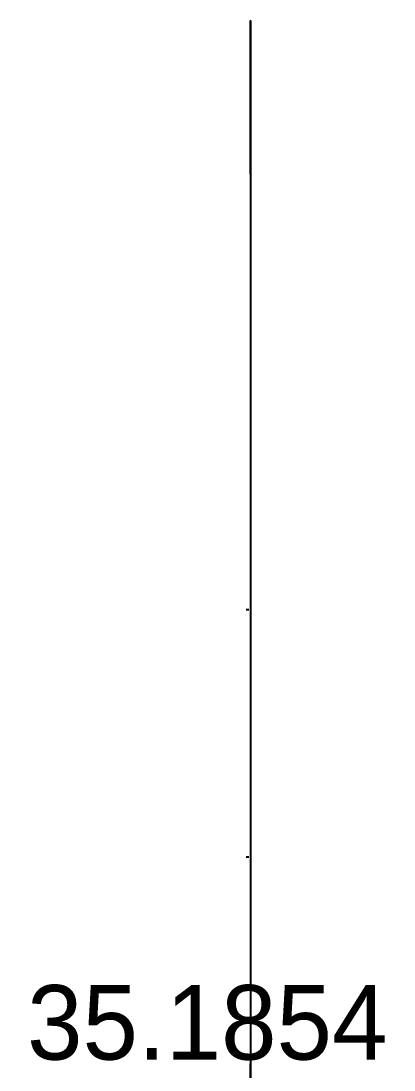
# Model space of a CAD drawing. Extents: x -21 to 172, y 0 to 218.
# Drawn here: x -9.77 to 6.12, y 83.08 to 127.77 of the extents above; entities that cross this region are included whole.
import ezdxf

# ---------------------------------------------------------------- set-up
doc = ezdxf.new("R2010")
doc.units = 0
doc.header["$LTSCALE"] = 25.4
doc.linetypes.add('KÖRPER', pattern=[0])
doc.layers.get('DEFPOINTS').update_dxf_attribs({"linetype": 'CONTINUOUS'})
doc.layers.add('2D_ANSICHT_2_DIMENSIONS_2', color=7, linetype='KÖRPER')
doc.layers.add('2D_ANSICHT_2_DRAWING_2', color=7, linetype='KÖRPER')
doc.dimstyles.get("Standard").update_dxf_attribs({"dimtxt": 0.18, "dimasz": 0.18, "dimexe": 0.18, "dimexo": 0.0625, "dimgap": 0.09, "dimtad": 0, "dimtih": 1, "dimtoh": 1, "dimzin": 0, "dimcen": 0.09, "dimazin": 3, "dimtfac": 1, "dimtofl": 0, "dimtmove": 0, "dimatfit": 3})

# ---------------------------------------------------------------- blocks, each defined once
blk = doc.blocks.new('*D15')
at = {"layer": '2D_ANSICHT_2_DIMENSIONS_2', "color": 0, "linetype": 'KÖRPER'}
for p, q in [((-0.062, 92.145), (-0.18, 92.145)), ((0, 91.965), (0, 73.568)), ((0, 51.68), (0, 70.077)), ((-0.062, 51.5), (-0.18, 51.5))]:
    blk.add_line(p, q, dxfattribs=at)
at = {"layer": '2D_ANSICHT_2_DIMENSIONS_2', "color": 0}
for points in [[(0.03, 91.965), (-0.03, 91.965), (0, 92.145)], [(-0.03, 51.68), (0.03, 51.68), (0, 51.5)]]:
    blk.add_solid(points, dxfattribs=at)
at = {"layer": 'DEFPOINTS', "color": 0}
for p in [(0, 92.145), (0, 92.145), (0, 51.5)]:
    blk.add_point(p, dxfattribs=at)
at = {"layer": '2D_ANSICHT_2_DIMENSIONS_2', "color": 0}
blk.add_text('40.6445', height=3.175, dxfattribs=at).set_placement((-9.771, 70.251))
blk = doc.blocks.new('*D16')
at = {"layer": '2D_ANSICHT_2_DIMENSIONS_2', "color": 0, "linetype": 'KÖRPER'}
for p, q in [((-0.062, 102.685), (-0.18, 102.685)), ((0, 102.505), (0, 86.838)), ((0, 67.68), (0, 83.347)), ((-0.062, 67.5), (-0.18, 67.5))]:
    blk.add_line(p, q, dxfattribs=at)
at = {"layer": '2D_ANSICHT_2_DIMENSIONS_2', "color": 0}
for points in [[(0.03, 102.505), (-0.03, 102.505), (0, 102.685)], [(-0.03, 67.68), (0.03, 67.68), (0, 67.5)]]:
    blk.add_solid(points, dxfattribs=at)
at = {"layer": 'DEFPOINTS', "color": 0}
for p in [(0, 102.685), (0, 102.685), (0, 67.5)]:
    blk.add_point(p, dxfattribs=at)
at = {"layer": '2D_ANSICHT_2_DIMENSIONS_2', "color": 0}
blk.add_text('35.1854', height=3.175, dxfattribs=at).set_placement((-9.512, 83.521))

msp = doc.modelspace()

# ---------------------------------------------------------------- linework, layer by layer
at = {"layer": '2D_ANSICHT_2_DRAWING_2', "color": 5, "linetype": 'KÖRPER'}
for p, q in [((0, 127.772, 130.896), (0, 126.499, 131.36)), ((0, 126.499, 1.19), (0, 127.772, 1.654)), ((0, 127.772, 125.866), (0, 127.772, 127.854)), ((0, 127.43, 129.956), (0, 127.772, 130.896)), ((0, 127.43, 2.594), (0, 127.772, 1.654)), ((0, 127.772, 4.696), (0, 127.772, 6.684)), ((0, 127.43, 129.956), (0, 126.157, 130.42)), ((0, 126.157, 2.13), (0, 127.43, 2.594)), ((0, 126.535, 8.563), (0, 126.499, 8.577)), ((0, 126.499, 123.973), (0, 126.535, 123.987)), ((0, 125.986, 131.45), (0, 125.63, 131.45)), ((0, 125.63, 2.1), (0, 125.986, 2.1)), ((0, 125.63, 1.1), (0, 125.986, 1.1)), ((0, 122.29, 122.522), (0, 125.986, 123.867)), ((0, 125.986, 130.45), (0, 125.63, 130.45)), ((0, 125.986, 8.683), (0, 122.29, 10.028)), ((0, 125.98, 36.366), (0, 125.98, 51.734)), ((0, 125.98, 80.416), (0, 125.98, 96.584)), ((0, 125.63, 129.854), (0, 122.29, 129.854)), ((0, 122.29, 131.45), (0, 125.63, 131.45)), ((0, 125.63, 1.1), (0, 122.29, 1.1)), ((0, 125.63, 2.1), (0, 122.29, 2.1)), ((0, 122.29, 2.696), (0, 125.63, 2.696)), ((0, 122.29, 130.45), (0, 125.63, 130.45)), ((0, 122.29, 77.672), (0, 124.664, 78.536)), ((0, 124.664, 53.614), (0, 122.29, 54.478)), ((0, 124.664, 98.464), (0, 122.29, 99.328)), ((0, 122.29, 33.622), (0, 124.664, 34.486)), ((0, 122.29, 129.854), (0, 122.27, 129.854)), ((0, 122.27, 2.696), (0, 122.29, 2.696)), ((0, 122.27, 129.854), (0, 121.25, 129.854)), ((0, 121.25, 2.696), (0, 122.27, 2.696)), ((0, 122.27, 33.4), (0, 122.27, 54.7)), ((0, 122.27, 131.53), (0, 122.27, 131.47)), ((0, 122.27, 122.3), (0, 122.27, 129.854)), ((0, 122.27, 1.08), (0, 122.27, 1.02)), ((0, 122.27, 2.696), (0, 122.27, 10.25)), ((0, 122.27, 77.45), (0, 122.27, 99.55)), ((0, 121.27, 1.08), (0, 121.27, 1.02)), ((0, 121.27, 131.53), (0, 121.27, 131.47)), ((0, 121.25, 131.05), (0, 121.25, 132.55)), ((0, 121.25, 10.45), (0, 121.25, 33.2)), ((0, 121.25, 77.25), (0, 121.25, 54.9)), ((0, 121.25, 132.55), (0, 1.071, 132.55)), ((0, 121.25, 131.05), (0, 121.25, 129.854)), ((0, 121.25), (0, 121.25, 1.5)), ((0, 121.25, 122.1), (0, 121.25, 99.75)), ((0, 121.25, 1.5), (0, 121.25, 2.696)), ((0, 121.25), (0, 1.071))]:
    msp.add_line(p, q, dxfattribs=at)
at = {"layer": '2D_ANSICHT_2_DRAWING_2', "color": 5, "linetype": 'KÖRPER', "extrusion": (-1, 0, 0)}
for points in [[(-126.499, 129.747), (-126.522, 129.738), (-126.546, 129.729), (-126.569, 129.72), (-126.593, 129.71), (-126.616, 129.7), (-126.639, 129.689), (-126.662, 129.679), (-126.685, 129.667), (-126.707, 129.656), (-126.73, 129.644), (-126.752, 129.632), (-126.774, 129.62), (-126.796, 129.608), (-126.818, 129.595), (-126.839, 129.581), (-126.861, 129.568), (-126.882, 129.554), (-126.903, 129.54), (-126.924, 129.526), (-126.945, 129.511), (-126.965, 129.496), (-126.985, 129.481), (-127.005, 129.466), (-127.025, 129.45), (-127.045, 129.434), (-127.064, 129.418), (-127.083, 129.401), (-127.102, 129.384), (-127.121, 129.367), (-127.14, 129.35), (-127.158, 129.333), (-127.176, 129.315), (-127.194, 129.297), (-127.211, 129.279), (-127.229, 129.26), (-127.246, 129.242), (-127.263, 129.223), (-127.279, 129.204), (-127.296, 129.184), (-127.312, 129.165), (-127.328, 129.145), (-127.343, 129.125), (-127.359, 129.105), (-127.374, 129.085), (-127.389, 129.064), (-127.403, 129.044), (-127.417, 129.023), (-127.432, 129.002), (-127.445, 128.981), (-127.459, 128.959), (-127.472, 128.938), (-127.485, 128.916), (-127.498, 128.894), (-127.51, 128.872), (-127.522, 128.85), (-127.534, 128.827), (-127.546, 128.805), (-127.557, 128.782), (-127.568, 128.76), (-127.579, 128.737), (-127.589, 128.714), (-127.6, 128.691), (-127.61, 128.667), (-127.619, 128.644), (-127.628, 128.62), (-127.638, 128.597), (-127.646, 128.573), (-127.655, 128.549), (-127.663, 128.525), (-127.671, 128.501), (-127.678, 128.477), (-127.686, 128.453), (-127.693, 128.428), (-127.699, 128.404), (-127.706, 128.38), (-127.712, 128.355), (-127.718, 128.33), (-127.723, 128.306), (-127.729, 128.281), (-127.734, 128.256), (-127.738, 128.231), (-127.743, 128.206), (-127.747, 128.181), (-127.75, 128.156), (-127.754, 128.131), (-127.757, 128.106), (-127.76, 128.081), (-127.762, 128.056), (-127.765, 128.031), (-127.767, 128.005), (-127.768, 127.98), (-127.77, 127.955), (-127.771, 127.93), (-127.771, 127.904), (-127.772, 127.879), (-127.772, 127.854)], [(-127.772, 125.866), (-127.772, 125.841), (-127.771, 125.816), (-127.771, 125.792), (-127.77, 125.767), (-127.768, 125.742), (-127.767, 125.717), (-127.765, 125.692), (-127.763, 125.667), (-127.76, 125.643), (-127.757, 125.618), (-127.754, 125.593), (-127.751, 125.568), (-127.747, 125.544), (-127.744, 125.519), (-127.739, 125.495), (-127.735, 125.47), (-127.73, 125.446), (-127.725, 125.421), (-127.72, 125.397), (-127.714, 125.373), (-127.708, 125.349), (-127.702, 125.325), (-127.695, 125.301), (-127.689, 125.277), (-127.681, 125.253), (-127.674, 125.229), (-127.666, 125.205), (-127.659, 125.182), (-127.65, 125.158), (-127.642, 125.135), (-127.633, 125.112), (-127.624, 125.088), (-127.615, 125.065), (-127.605, 125.042), (-127.595, 125.019), (-127.585, 124.997), (-127.575, 124.974), (-127.564, 124.952), (-127.553, 124.929), (-127.542, 124.907), (-127.53, 124.885), (-127.518, 124.863), (-127.506, 124.841), (-127.494, 124.82), (-127.482, 124.798), (-127.469, 124.777), (-127.456, 124.756), (-127.442, 124.735), (-127.429, 124.714), (-127.415, 124.693), (-127.401, 124.673), (-127.386, 124.652), (-127.372, 124.632), (-127.357, 124.612), (-127.342, 124.592), (-127.326, 124.573), (-127.311, 124.554), (-127.295, 124.534), (-127.279, 124.515), (-127.262, 124.497), (-127.246, 124.478), (-127.229, 124.46), (-127.212, 124.442), (-127.194, 124.424), (-127.177, 124.406), (-127.159, 124.389), (-127.141, 124.371), (-127.123, 124.354), (-127.105, 124.338), (-127.086, 124.321), (-127.067, 124.305), (-127.048, 124.289), (-127.029, 124.273), (-127.009, 124.258), (-126.99, 124.242), (-126.97, 124.227), (-126.95, 124.213), (-126.929, 124.198), (-126.909, 124.184), (-126.888, 124.17), (-126.867, 124.156), (-126.846, 124.143), (-126.825, 124.13), (-126.804, 124.117), (-126.782, 124.105), (-126.761, 124.092), (-126.739, 124.08), (-126.717, 124.069), (-126.695, 124.057), (-126.672, 124.046), (-126.65, 124.036), (-126.627, 124.025), (-126.604, 124.015), (-126.582, 124.005), (-126.559, 123.996), (-126.535, 123.987)], [(-127.772, 4.696), (-127.772, 4.671), (-127.771, 4.646), (-127.771, 4.62), (-127.77, 4.595), (-127.768, 4.57), (-127.767, 4.545), (-127.765, 4.519), (-127.762, 4.494), (-127.76, 4.469), (-127.757, 4.444), (-127.754, 4.419), (-127.75, 4.394), (-127.747, 4.369), (-127.743, 4.344), (-127.738, 4.319), (-127.734, 4.294), (-127.729, 4.269), (-127.723, 4.244), (-127.718, 4.22), (-127.712, 4.195), (-127.706, 4.17), (-127.699, 4.146), (-127.693, 4.122), (-127.686, 4.097), (-127.678, 4.073), (-127.671, 4.049), (-127.663, 4.025), (-127.655, 4.001), (-127.646, 3.977), (-127.638, 3.953), (-127.628, 3.93), (-127.619, 3.906), (-127.61, 3.883), (-127.6, 3.859), (-127.589, 3.836), (-127.579, 3.813), (-127.568, 3.79), (-127.557, 3.768), (-127.546, 3.745), (-127.534, 3.723), (-127.522, 3.7), (-127.51, 3.678), (-127.498, 3.656), (-127.485, 3.634), (-127.472, 3.612), (-127.459, 3.591), (-127.445, 3.569), (-127.432, 3.548), (-127.417, 3.527), (-127.403, 3.506), (-127.389, 3.486), (-127.374, 3.465), (-127.359, 3.445), (-127.343, 3.425), (-127.328, 3.405), (-127.312, 3.385), (-127.296, 3.366), (-127.279, 3.346), (-127.263, 3.327), (-127.246, 3.308), (-127.229, 3.29), (-127.211, 3.271), (-127.194, 3.253), (-127.176, 3.235), (-127.158, 3.217), (-127.14, 3.2), (-127.121, 3.183), (-127.102, 3.166), (-127.083, 3.149), (-127.064, 3.132), (-127.045, 3.116), (-127.025, 3.1), (-127.005, 3.084), (-126.985, 3.069), (-126.965, 3.054), (-126.945, 3.039), (-126.924, 3.024), (-126.903, 3.01), (-126.882, 2.996), (-126.861, 2.982), (-126.839, 2.969), (-126.818, 2.955), (-126.796, 2.942), (-126.774, 2.93), (-126.752, 2.918), (-126.73, 2.906), (-126.707, 2.894), (-126.685, 2.883), (-126.662, 2.871), (-126.639, 2.861), (-126.616, 2.85), (-126.593, 2.84), (-126.569, 2.83), (-126.546, 2.821), (-126.522, 2.812), (-126.499, 2.803)], [(-126.535, 8.563), (-126.559, 8.554), (-126.582, 8.545), (-126.604, 8.535), (-126.627, 8.525), (-126.65, 8.514), (-126.672, 8.504), (-126.695, 8.493), (-126.717, 8.481), (-126.739, 8.47), (-126.761, 8.458), (-126.782, 8.445), (-126.804, 8.433), (-126.825, 8.42), (-126.846, 8.407), (-126.867, 8.394), (-126.888, 8.38), (-126.909, 8.366), (-126.929, 8.352), (-126.95, 8.337), (-126.97, 8.323), (-126.99, 8.308), (-127.009, 8.292), (-127.029, 8.277), (-127.048, 8.261), (-127.067, 8.245), (-127.086, 8.229), (-127.105, 8.212), (-127.123, 8.196), (-127.141, 8.179), (-127.159, 8.161), (-127.177, 8.144), (-127.194, 8.126), (-127.212, 8.108), (-127.229, 8.09), (-127.246, 8.072), (-127.262, 8.053), (-127.279, 8.035), (-127.295, 8.016), (-127.311, 7.996), (-127.326, 7.977), (-127.342, 7.958), (-127.357, 7.938), (-127.372, 7.918), (-127.386, 7.898), (-127.401, 7.877), (-127.415, 7.857), (-127.429, 7.836), (-127.442, 7.815), (-127.456, 7.794), (-127.469, 7.773), (-127.482, 7.752), (-127.494, 7.73), (-127.506, 7.709), (-127.518, 7.687), (-127.53, 7.665), (-127.542, 7.643), (-127.553, 7.621), (-127.564, 7.598), (-127.575, 7.576), (-127.585, 7.553), (-127.595, 7.531), (-127.605, 7.508), (-127.615, 7.485), (-127.624, 7.462), (-127.633, 7.438), (-127.642, 7.415), (-127.65, 7.392), (-127.659, 7.368), (-127.666, 7.345), (-127.674, 7.321), (-127.681, 7.297), (-127.689, 7.273), (-127.695, 7.249), (-127.702, 7.225), (-127.708, 7.201), (-127.714, 7.177), (-127.72, 7.153), (-127.725, 7.129), (-127.73, 7.104), (-127.735, 7.08), (-127.739, 7.055), (-127.744, 7.031), (-127.747, 7.006), (-127.751, 6.982), (-127.754, 6.957), (-127.757, 6.932), (-127.76, 6.907), (-127.763, 6.883), (-127.765, 6.858), (-127.767, 6.833), (-127.768, 6.808), (-127.77, 6.783), (-127.771, 6.758), (-127.771, 6.734), (-127.772, 6.709), (-127.772, 6.684)], [(-126.499, 123.973), (-126.493, 123.971), (-126.488, 123.97), (-126.483, 123.969), (-126.477, 123.968), (-126.472, 123.967), (-126.467, 123.966), (-126.461, 123.965), (-126.456, 123.963), (-126.451, 123.962), (-126.445, 123.961), (-126.44, 123.96), (-126.435, 123.959), (-126.429, 123.958), (-126.424, 123.957), (-126.419, 123.956), (-126.413, 123.954), (-126.408, 123.953), (-126.403, 123.952), (-126.397, 123.951), (-126.392, 123.95), (-126.387, 123.949), (-126.381, 123.948), (-126.376, 123.947), (-126.37, 123.946), (-126.365, 123.944), (-126.36, 123.943), (-126.354, 123.942), (-126.349, 123.941), (-126.344, 123.94), (-126.338, 123.939), (-126.333, 123.938), (-126.328, 123.937), (-126.322, 123.936), (-126.317, 123.934), (-126.312, 123.933), (-126.306, 123.932), (-126.301, 123.931), (-126.296, 123.93), (-126.29, 123.929), (-126.285, 123.928), (-126.28, 123.927), (-126.274, 123.926), (-126.269, 123.925), (-126.264, 123.923), (-126.258, 123.922), (-126.253, 123.921), (-126.248, 123.92), (-126.242, 123.919), (-126.237, 123.918), (-126.232, 123.917), (-126.226, 123.916), (-126.221, 123.915), (-126.216, 123.914), (-126.21, 123.913), (-126.205, 123.911), (-126.199, 123.91), (-126.194, 123.909), (-126.189, 123.908), (-126.183, 123.907), (-126.178, 123.906), (-126.173, 123.905), (-126.167, 123.904), (-126.162, 123.903), (-126.157, 123.902), (-126.151, 123.901), (-126.146, 123.9), (-126.141, 123.898), (-126.135, 123.897), (-126.13, 123.896), (-126.125, 123.895), (-126.119, 123.894), (-126.114, 123.893), (-126.109, 123.892), (-126.103, 123.891), (-126.098, 123.89), (-126.093, 123.889), (-126.087, 123.888), (-126.082, 123.887), (-126.077, 123.885), (-126.071, 123.884), (-126.066, 123.883), (-126.06, 123.882), (-126.055, 123.881), (-126.05, 123.88), (-126.044, 123.879), (-126.039, 123.878), (-126.034, 123.877), (-126.028, 123.876), (-126.023, 123.875), (-126.018, 123.874), (-126.012, 123.873), (-126.007, 123.871), (-126.002, 123.87), (-125.996, 123.869), (-125.991, 123.868), (-125.986, 123.867)], [(-126.499, 2.803), (-126.493, 2.802), (-126.488, 2.801), (-126.483, 2.801), (-126.477, 2.8), (-126.472, 2.799), (-126.467, 2.798), (-126.461, 2.797), (-126.456, 2.797), (-126.451, 2.796), (-126.445, 2.795), (-126.44, 2.794), (-126.435, 2.793), (-126.429, 2.793), (-126.424, 2.792), (-126.419, 2.791), (-126.413, 2.79), (-126.408, 2.789), (-126.402, 2.789), (-126.397, 2.788), (-126.392, 2.787), (-126.386, 2.786), (-126.381, 2.785), (-126.376, 2.785), (-126.37, 2.784), (-126.365, 2.783), (-126.36, 2.782), (-126.354, 2.781), (-126.349, 2.781), (-126.344, 2.78), (-126.338, 2.779), (-126.333, 2.778), (-126.328, 2.777), (-126.322, 2.777), (-126.317, 2.776), (-126.312, 2.775), (-126.306, 2.774), (-126.301, 2.774), (-126.296, 2.773), (-126.29, 2.772), (-126.285, 2.771), (-126.28, 2.77), (-126.274, 2.77), (-126.269, 2.769), (-126.264, 2.768), (-126.258, 2.767), (-126.253, 2.767), (-126.248, 2.766), (-126.242, 2.765), (-126.237, 2.764), (-126.231, 2.763), (-126.226, 2.763), (-126.221, 2.762), (-126.215, 2.761), (-126.21, 2.76), (-126.205, 2.76), (-126.199, 2.759), (-126.194, 2.758), (-126.189, 2.757), (-126.183, 2.756), (-126.178, 2.756), (-126.173, 2.755), (-126.167, 2.754), (-126.162, 2.753), (-126.157, 2.753), (-126.151, 2.752), (-126.146, 2.751), (-126.141, 2.75), (-126.135, 2.75), (-126.13, 2.749), (-126.125, 2.748), (-126.119, 2.747), (-126.114, 2.746), (-126.109, 2.746), (-126.103, 2.745), (-126.098, 2.744), (-126.093, 2.743), (-126.087, 2.743), (-126.082, 2.742), (-126.076, 2.741), (-126.071, 2.74), (-126.066, 2.74), (-126.06, 2.739), (-126.055, 2.738), (-126.05, 2.737), (-126.044, 2.736), (-126.039, 2.736), (-126.034, 2.735), (-126.028, 2.734), (-126.023, 2.733), (-126.018, 2.733), (-126.012, 2.732), (-126.007, 2.731), (-126.002, 2.73), (-125.996, 2.73), (-125.991, 2.729), (-125.986, 2.728)], [(-125.986, 1.1), (-125.991, 1.1), (-125.996, 1.1), (-126.002, 1.1), (-126.007, 1.1), (-126.013, 1.1), (-126.018, 1.1), (-126.024, 1.1), (-126.029, 1.101), (-126.035, 1.101), (-126.04, 1.101), (-126.046, 1.101), (-126.051, 1.101), (-126.056, 1.102), (-126.062, 1.102), (-126.067, 1.102), (-126.073, 1.103), (-126.078, 1.103), (-126.084, 1.103), (-126.089, 1.104), (-126.095, 1.104), (-126.1, 1.104), (-126.105, 1.105), (-126.111, 1.105), (-126.116, 1.106), (-126.122, 1.106), (-126.127, 1.107), (-126.133, 1.107), (-126.138, 1.108), (-126.143, 1.108), (-126.149, 1.109), (-126.154, 1.11), (-126.16, 1.11), (-126.165, 1.111), (-126.171, 1.111), (-126.176, 1.112), (-126.181, 1.113), (-126.187, 1.114), (-126.192, 1.114), (-126.198, 1.115), (-126.203, 1.116), (-126.208, 1.117), (-126.214, 1.118), (-126.219, 1.118), (-126.225, 1.119), (-126.23, 1.12), (-126.235, 1.121), (-126.241, 1.122), (-126.246, 1.123), (-126.251, 1.124), (-126.257, 1.125), (-126.262, 1.126), (-126.267, 1.127), (-126.273, 1.128), (-126.278, 1.129), (-126.284, 1.13), (-126.289, 1.131), (-126.294, 1.132), (-126.3, 1.133), (-126.305, 1.134), (-126.31, 1.136), (-126.316, 1.137), (-126.321, 1.138), (-126.326, 1.139), (-126.331, 1.14), (-126.337, 1.142), (-126.342, 1.143), (-126.347, 1.144), (-126.353, 1.146), (-126.358, 1.147), (-126.363, 1.148), (-126.369, 1.15), (-126.374, 1.151), (-126.379, 1.153), (-126.384, 1.154), (-126.39, 1.155), (-126.395, 1.157), (-126.4, 1.158), (-126.405, 1.16), (-126.411, 1.161), (-126.416, 1.163), (-126.421, 1.165), (-126.426, 1.166), (-126.431, 1.168), (-126.437, 1.169), (-126.442, 1.171), (-126.447, 1.173), (-126.452, 1.174), (-126.457, 1.176), (-126.463, 1.178), (-126.468, 1.18), (-126.473, 1.181), (-126.478, 1.183), (-126.483, 1.185), (-126.488, 1.187), (-126.493, 1.189), (-126.499, 1.19)], [(-122.27, 122.3), (-122.267, 122.29), (-122.259, 122.281), (-122.25, 122.274), (-122.24, 122.269), (-122.23, 122.264), (-122.22, 122.26), (-122.21, 122.256), (-122.2, 122.253), (-122.19, 122.249), (-122.179, 122.246), (-122.169, 122.243), (-122.158, 122.24), (-122.147, 122.237), (-122.137, 122.234), (-122.126, 122.232), (-122.116, 122.229), (-122.105, 122.227), (-122.094, 122.224), (-122.084, 122.222), (-122.073, 122.22), (-122.062, 122.217), (-122.051, 122.215), (-122.041, 122.213), (-122.03, 122.211), (-122.019, 122.209), (-122.008, 122.207), (-121.998, 122.205), (-121.987, 122.203), (-121.976, 122.201), (-121.965, 122.199), (-121.955, 122.197), (-121.944, 122.195), (-121.933, 122.193), (-121.922, 122.192), (-121.911, 122.19), (-121.901, 122.188), (-121.89, 122.186), (-121.879, 122.185), (-121.868, 122.183), (-121.857, 122.181), (-121.847, 122.18), (-121.836, 122.178), (-121.825, 122.176), (-121.814, 122.175), (-121.803, 122.173), (-121.792, 122.171), (-121.782, 122.17), (-121.771, 122.168), (-121.76, 122.167), (-121.749, 122.165), (-121.738, 122.164), (-121.727, 122.162), (-121.717, 122.161), (-121.706, 122.159), (-121.695, 122.158), (-121.684, 122.156), (-121.673, 122.155), (-121.662, 122.153), (-121.652, 122.152), (-121.641, 122.15), (-121.63, 122.149), (-121.619, 122.147), (-121.608, 122.146), (-121.597, 122.144), (-121.587, 122.143), (-121.576, 122.141), (-121.565, 122.14), (-121.554, 122.139), (-121.543, 122.137), (-121.532, 122.136), (-121.521, 122.134), (-121.511, 122.133), (-121.5, 122.132), (-121.489, 122.13), (-121.478, 122.129), (-121.467, 122.127), (-121.456, 122.126), (-121.445, 122.125), (-121.435, 122.123), (-121.424, 122.122), (-121.413, 122.12), (-121.402, 122.119), (-121.391, 122.118), (-121.38, 122.116), (-121.369, 122.115), (-121.359, 122.114), (-121.348, 122.112), (-121.337, 122.111), (-121.326, 122.11), (-121.315, 122.108), (-121.304, 122.107), (-121.293, 122.105), (-121.283, 122.104), (-121.272, 122.103), (-121.261, 122.101), (-121.25, 122.1)], [(-122.27, 77.45), (-122.267, 77.44), (-122.259, 77.431), (-122.25, 77.424), (-122.24, 77.419), (-122.23, 77.414), (-122.22, 77.41), (-122.21, 77.406), (-122.2, 77.403), (-122.19, 77.399), (-122.179, 77.396), (-122.169, 77.393), (-122.158, 77.39), (-122.147, 77.387), (-122.137, 77.384), (-122.126, 77.382), (-122.116, 77.379), (-122.105, 77.377), (-122.094, 77.374), (-122.084, 77.372), (-122.073, 77.37), (-122.062, 77.367), (-122.051, 77.365), (-122.041, 77.363), (-122.03, 77.361), (-122.019, 77.359), (-122.008, 77.357), (-121.998, 77.355), (-121.987, 77.353), (-121.976, 77.351), (-121.965, 77.349), (-121.955, 77.347), (-121.944, 77.345), (-121.933, 77.343), (-121.922, 77.342), (-121.911, 77.34), (-121.901, 77.338), (-121.89, 77.336), (-121.879, 77.335), (-121.868, 77.333), (-121.857, 77.331), (-121.847, 77.33), (-121.836, 77.328), (-121.825, 77.326), (-121.814, 77.325), (-121.803, 77.323), (-121.792, 77.321), (-121.782, 77.32), (-121.771, 77.318), (-121.76, 77.317), (-121.749, 77.315), (-121.738, 77.314), (-121.727, 77.312), (-121.717, 77.311), (-121.706, 77.309), (-121.695, 77.308), (-121.684, 77.306), (-121.673, 77.305), (-121.662, 77.303), (-121.652, 77.302), (-121.641, 77.3), (-121.63, 77.299), (-121.619, 77.297), (-121.608, 77.296), (-121.597, 77.294), (-121.587, 77.293), (-121.576, 77.291), (-121.565, 77.29), (-121.554, 77.289), (-121.543, 77.287), (-121.532, 77.286), (-121.521, 77.284), (-121.511, 77.283), (-121.5, 77.282), (-121.489, 77.28), (-121.478, 77.279), (-121.467, 77.277), (-121.456, 77.276), (-121.445, 77.275), (-121.435, 77.273), (-121.424, 77.272), (-121.413, 77.27), (-121.402, 77.269), (-121.391, 77.268), (-121.38, 77.266), (-121.369, 77.265), (-121.359, 77.264), (-121.348, 77.262), (-121.337, 77.261), (-121.326, 77.26), (-121.315, 77.258), (-121.304, 77.257), (-121.293, 77.255), (-121.283, 77.254), (-121.272, 77.253), (-121.261, 77.251), (-121.25, 77.25)], [(-122.27, 33.4), (-122.267, 33.39), (-122.259, 33.381), (-122.25, 33.374), (-122.24, 33.369), (-122.23, 33.364), (-122.22, 33.36), (-122.21, 33.356), (-122.2, 33.353), (-122.19, 33.349), (-122.179, 33.346), (-122.169, 33.343), (-122.158, 33.34), (-122.147, 33.337), (-122.137, 33.334), (-122.126, 33.332), (-122.116, 33.329), (-122.105, 33.327), (-122.094, 33.324), (-122.084, 33.322), (-122.073, 33.32), (-122.062, 33.317), (-122.051, 33.315), (-122.041, 33.313), (-122.03, 33.311), (-122.019, 33.309), (-122.008, 33.307), (-121.998, 33.305), (-121.987, 33.303), (-121.976, 33.301), (-121.965, 33.299), (-121.955, 33.297), (-121.944, 33.295), (-121.933, 33.293), (-121.922, 33.292), (-121.911, 33.29), (-121.901, 33.288), (-121.89, 33.286), (-121.879, 33.285), (-121.868, 33.283), (-121.857, 33.281), (-121.847, 33.28), (-121.836, 33.278), (-121.825, 33.276), (-121.814, 33.275), (-121.803, 33.273), (-121.792, 33.271), (-121.782, 33.27), (-121.771, 33.268), (-121.76, 33.267), (-121.749, 33.265), (-121.738, 33.264), (-121.727, 33.262), (-121.717, 33.261), (-121.706, 33.259), (-121.695, 33.258), (-121.684, 33.256), (-121.673, 33.255), (-121.662, 33.253), (-121.652, 33.252), (-121.641, 33.25), (-121.63, 33.249), (-121.619, 33.247), (-121.608, 33.246), (-121.597, 33.244), (-121.587, 33.243), (-121.576, 33.241), (-121.565, 33.24), (-121.554, 33.239), (-121.543, 33.237), (-121.532, 33.236), (-121.521, 33.234), (-121.511, 33.233), (-121.5, 33.232), (-121.489, 33.23), (-121.478, 33.229), (-121.467, 33.227), (-121.456, 33.226), (-121.445, 33.225), (-121.435, 33.223), (-121.424, 33.222), (-121.413, 33.22), (-121.402, 33.219), (-121.391, 33.218), (-121.38, 33.216), (-121.369, 33.215), (-121.359, 33.214), (-121.348, 33.212), (-121.337, 33.211), (-121.326, 33.21), (-121.315, 33.208), (-121.304, 33.207), (-121.293, 33.205), (-121.283, 33.204), (-121.272, 33.203), (-121.261, 33.201), (-121.25, 33.2)]]:
    msp.add_lwpolyline(points, dxfattribs=at)
at = {"layer": '2D_ANSICHT_2_DRAWING_2', "color": 5, "linetype": 'KÖRPER', "extrusion": (1, 0, 0)}
for points in [[(126.499, 131.36), (126.493, 131.361), (126.488, 131.363), (126.483, 131.365), (126.478, 131.367), (126.473, 131.369), (126.468, 131.37), (126.463, 131.372), (126.457, 131.374), (126.452, 131.376), (126.447, 131.377), (126.442, 131.379), (126.437, 131.381), (126.431, 131.382), (126.426, 131.384), (126.421, 131.385), (126.416, 131.387), (126.411, 131.389), (126.405, 131.39), (126.4, 131.392), (126.395, 131.393), (126.39, 131.395), (126.384, 131.396), (126.379, 131.397), (126.374, 131.399), (126.369, 131.4), (126.363, 131.402), (126.358, 131.403), (126.353, 131.404), (126.347, 131.406), (126.342, 131.407), (126.337, 131.408), (126.331, 131.41), (126.326, 131.411), (126.321, 131.412), (126.316, 131.413), (126.31, 131.414), (126.305, 131.416), (126.3, 131.417), (126.294, 131.418), (126.289, 131.419), (126.284, 131.42), (126.278, 131.421), (126.273, 131.422), (126.267, 131.423), (126.262, 131.424), (126.257, 131.425), (126.251, 131.426), (126.246, 131.427), (126.241, 131.428), (126.235, 131.429), (126.23, 131.43), (126.225, 131.431), (126.219, 131.432), (126.214, 131.432), (126.208, 131.433), (126.203, 131.434), (126.198, 131.435), (126.192, 131.436), (126.187, 131.436), (126.181, 131.437), (126.176, 131.438), (126.171, 131.439), (126.165, 131.439), (126.16, 131.44), (126.154, 131.44), (126.149, 131.441), (126.143, 131.442), (126.138, 131.442), (126.133, 131.443), (126.127, 131.443), (126.122, 131.444), (126.116, 131.444), (126.111, 131.445), (126.105, 131.445), (126.1, 131.446), (126.095, 131.446), (126.089, 131.446), (126.084, 131.447), (126.078, 131.447), (126.073, 131.447), (126.067, 131.448), (126.062, 131.448), (126.056, 131.448), (126.051, 131.449), (126.046, 131.449), (126.04, 131.449), (126.035, 131.449), (126.029, 131.449), (126.024, 131.45), (126.018, 131.45), (126.013, 131.45), (126.007, 131.45), (126.002, 131.45), (125.996, 131.45), (125.991, 131.45), (125.986, 131.45)], [(125.986, 129.822), (125.991, 129.821), (125.996, 129.82), (126.002, 129.82), (126.007, 129.819), (126.012, 129.818), (126.018, 129.817), (126.023, 129.817), (126.028, 129.816), (126.034, 129.815), (126.039, 129.814), (126.044, 129.814), (126.05, 129.813), (126.055, 129.812), (126.06, 129.811), (126.066, 129.81), (126.071, 129.81), (126.076, 129.809), (126.082, 129.808), (126.087, 129.807), (126.093, 129.807), (126.098, 129.806), (126.103, 129.805), (126.109, 129.804), (126.114, 129.804), (126.119, 129.803), (126.125, 129.802), (126.13, 129.801), (126.135, 129.8), (126.141, 129.8), (126.146, 129.799), (126.151, 129.798), (126.157, 129.797), (126.162, 129.797), (126.167, 129.796), (126.173, 129.795), (126.178, 129.794), (126.183, 129.794), (126.189, 129.793), (126.194, 129.792), (126.199, 129.791), (126.205, 129.79), (126.21, 129.79), (126.215, 129.789), (126.221, 129.788), (126.226, 129.787), (126.231, 129.787), (126.237, 129.786), (126.242, 129.785), (126.248, 129.784), (126.253, 129.783), (126.258, 129.783), (126.264, 129.782), (126.269, 129.781), (126.274, 129.78), (126.28, 129.78), (126.285, 129.779), (126.29, 129.778), (126.296, 129.777), (126.301, 129.776), (126.306, 129.776), (126.312, 129.775), (126.317, 129.774), (126.322, 129.773), (126.328, 129.773), (126.333, 129.772), (126.338, 129.771), (126.344, 129.77), (126.349, 129.769), (126.354, 129.769), (126.36, 129.768), (126.365, 129.767), (126.37, 129.766), (126.376, 129.765), (126.381, 129.765), (126.386, 129.764), (126.392, 129.763), (126.397, 129.762), (126.402, 129.761), (126.408, 129.761), (126.413, 129.76), (126.419, 129.759), (126.424, 129.758), (126.429, 129.757), (126.435, 129.757), (126.44, 129.756), (126.445, 129.755), (126.451, 129.754), (126.456, 129.753), (126.461, 129.753), (126.467, 129.752), (126.472, 129.751), (126.477, 129.75), (126.483, 129.749), (126.488, 129.749), (126.493, 129.748), (126.499, 129.747)], [(125.986, 8.683), (125.991, 8.682), (125.996, 8.681), (126.002, 8.68), (126.007, 8.679), (126.012, 8.677), (126.018, 8.676), (126.023, 8.675), (126.028, 8.674), (126.034, 8.673), (126.039, 8.672), (126.044, 8.671), (126.05, 8.67), (126.055, 8.669), (126.06, 8.668), (126.066, 8.667), (126.071, 8.666), (126.077, 8.665), (126.082, 8.663), (126.087, 8.662), (126.093, 8.661), (126.098, 8.66), (126.103, 8.659), (126.109, 8.658), (126.114, 8.657), (126.119, 8.656), (126.125, 8.655), (126.13, 8.654), (126.135, 8.653), (126.141, 8.652), (126.146, 8.65), (126.151, 8.649), (126.157, 8.648), (126.162, 8.647), (126.167, 8.646), (126.173, 8.645), (126.178, 8.644), (126.183, 8.643), (126.189, 8.642), (126.194, 8.641), (126.199, 8.64), (126.205, 8.639), (126.21, 8.637), (126.216, 8.636), (126.221, 8.635), (126.226, 8.634), (126.232, 8.633), (126.237, 8.632), (126.242, 8.631), (126.248, 8.63), (126.253, 8.629), (126.258, 8.628), (126.264, 8.627), (126.269, 8.625), (126.274, 8.624), (126.28, 8.623), (126.285, 8.622), (126.29, 8.621), (126.296, 8.62), (126.301, 8.619), (126.306, 8.618), (126.312, 8.617), (126.317, 8.616), (126.322, 8.614), (126.328, 8.613), (126.333, 8.612), (126.338, 8.611), (126.344, 8.61), (126.349, 8.609), (126.354, 8.608), (126.36, 8.607), (126.365, 8.606), (126.37, 8.604), (126.376, 8.603), (126.381, 8.602), (126.387, 8.601), (126.392, 8.6), (126.397, 8.599), (126.403, 8.598), (126.408, 8.597), (126.413, 8.596), (126.419, 8.594), (126.424, 8.593), (126.429, 8.592), (126.435, 8.591), (126.44, 8.59), (126.445, 8.589), (126.451, 8.588), (126.456, 8.587), (126.461, 8.585), (126.467, 8.584), (126.472, 8.583), (126.477, 8.582), (126.483, 8.581), (126.488, 8.58), (126.493, 8.579), (126.499, 8.577)], [(122.29, 99.328), (122.289, 99.332), (122.289, 99.335), (122.288, 99.339), (122.288, 99.342), (122.287, 99.346), (122.287, 99.349), (122.286, 99.353), (122.286, 99.356), (122.285, 99.36), (122.284, 99.363), (122.284, 99.367), (122.283, 99.371), (122.283, 99.374), (122.282, 99.378), (122.282, 99.381), (122.281, 99.385), (122.281, 99.388), (122.28, 99.392), (122.28, 99.396), (122.279, 99.399), (122.279, 99.403), (122.278, 99.406), (122.278, 99.41), (122.278, 99.413), (122.277, 99.417), (122.277, 99.42), (122.276, 99.424), (122.276, 99.428), (122.276, 99.431), (122.275, 99.435), (122.275, 99.438), (122.274, 99.442), (122.274, 99.446), (122.274, 99.449), (122.273, 99.453), (122.273, 99.456), (122.273, 99.46), (122.273, 99.463), (122.272, 99.467), (122.272, 99.471), (122.272, 99.474), (122.272, 99.478), (122.271, 99.481), (122.271, 99.485), (122.271, 99.489), (122.271, 99.492), (122.271, 99.496), (122.271, 99.499), (122.27, 99.503), (122.27, 99.506), (122.27, 99.51), (122.27, 99.514), (122.27, 99.517), (122.27, 99.521), (122.27, 99.524), (122.27, 99.528)], [(122.29, 54.478), (122.289, 54.482), (122.289, 54.485), (122.288, 54.489), (122.288, 54.492), (122.287, 54.496), (122.287, 54.499), (122.286, 54.503), (122.286, 54.506), (122.285, 54.51), (122.284, 54.513), (122.284, 54.517), (122.283, 54.521), (122.283, 54.524), (122.282, 54.528), (122.282, 54.531), (122.281, 54.535), (122.281, 54.538), (122.28, 54.542), (122.28, 54.546), (122.279, 54.549), (122.279, 54.553), (122.278, 54.556), (122.278, 54.56), (122.278, 54.563), (122.277, 54.567), (122.277, 54.57), (122.276, 54.574), (122.276, 54.578), (122.276, 54.581), (122.275, 54.585), (122.275, 54.588), (122.274, 54.592), (122.274, 54.596), (122.274, 54.599), (122.273, 54.603), (122.273, 54.606), (122.273, 54.61), (122.273, 54.613), (122.272, 54.617), (122.272, 54.621), (122.272, 54.624), (122.272, 54.628), (122.271, 54.631), (122.271, 54.635), (122.271, 54.639), (122.271, 54.642), (122.271, 54.646), (122.271, 54.649), (122.27, 54.653), (122.27, 54.656), (122.27, 54.66), (122.27, 54.664), (122.27, 54.667), (122.27, 54.671), (122.27, 54.674), (122.27, 54.678)], [(122.29, 10.028), (122.289, 10.032), (122.289, 10.035), (122.288, 10.039), (122.288, 10.042), (122.287, 10.046), (122.287, 10.049), (122.286, 10.053), (122.286, 10.056), (122.285, 10.06), (122.284, 10.063), (122.284, 10.067), (122.283, 10.071), (122.283, 10.074), (122.282, 10.078), (122.282, 10.081), (122.281, 10.085), (122.281, 10.088), (122.28, 10.092), (122.28, 10.096), (122.279, 10.099), (122.279, 10.103), (122.278, 10.106), (122.278, 10.11), (122.278, 10.113), (122.277, 10.117), (122.277, 10.12), (122.276, 10.124), (122.276, 10.128), (122.276, 10.131), (122.275, 10.135), (122.275, 10.138), (122.274, 10.142), (122.274, 10.146), (122.274, 10.149), (122.273, 10.153), (122.273, 10.156), (122.273, 10.16), (122.273, 10.163), (122.272, 10.167), (122.272, 10.171), (122.272, 10.174), (122.272, 10.178), (122.271, 10.181), (122.271, 10.185), (122.271, 10.189), (122.271, 10.192), (122.271, 10.196), (122.271, 10.199), (122.27, 10.203), (122.27, 10.206), (122.27, 10.21), (122.27, 10.214), (122.27, 10.217), (122.27, 10.221), (122.27, 10.224), (122.27, 10.228)], [(121.25, 10.45), (121.261, 10.449), (121.272, 10.447), (121.283, 10.446), (121.293, 10.445), (121.304, 10.443), (121.315, 10.442), (121.326, 10.44), (121.337, 10.439), (121.348, 10.438), (121.359, 10.436), (121.369, 10.435), (121.38, 10.434), (121.391, 10.432), (121.402, 10.431), (121.413, 10.43), (121.424, 10.428), (121.435, 10.427), (121.445, 10.425), (121.456, 10.424), (121.467, 10.423), (121.478, 10.421), (121.489, 10.42), (121.5, 10.418), (121.511, 10.417), (121.521, 10.416), (121.532, 10.414), (121.543, 10.413), (121.554, 10.411), (121.565, 10.41), (121.576, 10.409), (121.587, 10.407), (121.597, 10.406), (121.608, 10.404), (121.619, 10.403), (121.63, 10.401), (121.641, 10.4), (121.652, 10.398), (121.662, 10.397), (121.673, 10.395), (121.684, 10.394), (121.695, 10.392), (121.706, 10.391), (121.717, 10.389), (121.727, 10.388), (121.738, 10.386), (121.749, 10.385), (121.76, 10.383), (121.771, 10.382), (121.782, 10.38), (121.792, 10.379), (121.803, 10.377), (121.814, 10.375), (121.825, 10.374), (121.836, 10.372), (121.847, 10.37), (121.857, 10.369), (121.868, 10.367), (121.879, 10.365), (121.89, 10.364), (121.901, 10.362), (121.911, 10.36), (121.922, 10.358), (121.933, 10.357), (121.944, 10.355), (121.955, 10.353), (121.965, 10.351), (121.976, 10.349), (121.987, 10.347), (121.998, 10.345), (122.008, 10.343), (122.019, 10.341), (122.03, 10.339), (122.041, 10.337), (122.051, 10.335), (122.062, 10.333), (122.073, 10.33), (122.084, 10.328), (122.094, 10.326), (122.105, 10.323), (122.116, 10.321), (122.126, 10.318), (122.137, 10.316), (122.147, 10.313), (122.158, 10.31), (122.169, 10.307), (122.179, 10.304), (122.19, 10.301), (122.2, 10.297), (122.21, 10.294), (122.22, 10.29), (122.23, 10.286), (122.24, 10.281), (122.25, 10.276), (122.259, 10.269), (122.267, 10.26), (122.27, 10.25)], [(121.25, 54.9), (121.261, 54.899), (121.272, 54.897), (121.283, 54.896), (121.293, 54.895), (121.304, 54.893), (121.315, 54.892), (121.326, 54.89), (121.337, 54.889), (121.348, 54.888), (121.359, 54.886), (121.369, 54.885), (121.38, 54.884), (121.391, 54.882), (121.402, 54.881), (121.413, 54.88), (121.424, 54.878), (121.435, 54.877), (121.445, 54.875), (121.456, 54.874), (121.467, 54.873), (121.478, 54.871), (121.489, 54.87), (121.5, 54.868), (121.511, 54.867), (121.521, 54.866), (121.532, 54.864), (121.543, 54.863), (121.554, 54.861), (121.565, 54.86), (121.576, 54.859), (121.587, 54.857), (121.597, 54.856), (121.608, 54.854), (121.619, 54.853), (121.63, 54.851), (121.641, 54.85), (121.652, 54.848), (121.662, 54.847), (121.673, 54.845), (121.684, 54.844), (121.695, 54.842), (121.706, 54.841), (121.717, 54.839), (121.727, 54.838), (121.738, 54.836), (121.749, 54.835), (121.76, 54.833), (121.771, 54.832), (121.782, 54.83), (121.792, 54.829), (121.803, 54.827), (121.814, 54.825), (121.825, 54.824), (121.836, 54.822), (121.847, 54.82), (121.857, 54.819), (121.868, 54.817), (121.879, 54.815), (121.89, 54.814), (121.901, 54.812), (121.911, 54.81), (121.922, 54.808), (121.933, 54.807), (121.944, 54.805), (121.955, 54.803), (121.965, 54.801), (121.976, 54.799), (121.987, 54.797), (121.998, 54.795), (122.008, 54.793), (122.019, 54.791), (122.03, 54.789), (122.041, 54.787), (122.051, 54.785), (122.062, 54.783), (122.073, 54.78), (122.084, 54.778), (122.094, 54.776), (122.105, 54.773), (122.116, 54.771), (122.126, 54.768), (122.137, 54.766), (122.147, 54.763), (122.158, 54.76), (122.169, 54.757), (122.179, 54.754), (122.19, 54.751), (122.2, 54.747), (122.21, 54.744), (122.22, 54.74), (122.23, 54.736), (122.24, 54.731), (122.25, 54.726), (122.259, 54.719), (122.267, 54.71), (122.27, 54.7)], [(121.25, 99.75), (121.261, 99.749), (121.272, 99.747), (121.283, 99.746), (121.293, 99.745), (121.304, 99.743), (121.315, 99.742), (121.326, 99.74), (121.337, 99.739), (121.348, 99.738), (121.359, 99.736), (121.369, 99.735), (121.38, 99.734), (121.391, 99.732), (121.402, 99.731), (121.413, 99.73), (121.424, 99.728), (121.435, 99.727), (121.445, 99.725), (121.456, 99.724), (121.467, 99.723), (121.478, 99.721), (121.489, 99.72), (121.5, 99.718), (121.511, 99.717), (121.521, 99.716), (121.532, 99.714), (121.543, 99.713), (121.554, 99.711), (121.565, 99.71), (121.576, 99.709), (121.587, 99.707), (121.597, 99.706), (121.608, 99.704), (121.619, 99.703), (121.63, 99.701), (121.641, 99.7), (121.652, 99.698), (121.662, 99.697), (121.673, 99.695), (121.684, 99.694), (121.695, 99.692), (121.706, 99.691), (121.717, 99.689), (121.727, 99.688), (121.738, 99.686), (121.749, 99.685), (121.76, 99.683), (121.771, 99.682), (121.782, 99.68), (121.792, 99.679), (121.803, 99.677), (121.814, 99.675), (121.825, 99.674), (121.836, 99.672), (121.847, 99.67), (121.857, 99.669), (121.868, 99.667), (121.879, 99.665), (121.89, 99.664), (121.901, 99.662), (121.911, 99.66), (121.922, 99.658), (121.933, 99.657), (121.944, 99.655), (121.955, 99.653), (121.965, 99.651), (121.976, 99.649), (121.987, 99.647), (121.998, 99.645), (122.008, 99.643), (122.019, 99.641), (122.03, 99.639), (122.041, 99.637), (122.051, 99.635), (122.062, 99.633), (122.073, 99.63), (122.084, 99.628), (122.094, 99.626), (122.105, 99.623), (122.116, 99.621), (122.126, 99.618), (122.137, 99.616), (122.147, 99.613), (122.158, 99.61), (122.169, 99.607), (122.179, 99.604), (122.19, 99.601), (122.2, 99.597), (122.21, 99.594), (122.22, 99.59), (122.23, 99.586), (122.24, 99.581), (122.25, 99.576), (122.259, 99.569), (122.267, 99.56), (122.27, 99.55)]]:
    msp.add_lwpolyline(points, dxfattribs=at)
at = {"layer": '2D_ANSICHT_2_DRAWING_2', "color": 5, "linetype": 'KÖRPER', "extrusion": (-1, 2.98778e-12, -1.09593e-11)}
msp.add_lwpolyline([(-126.157, 2.13), (-126.154, 2.129), (-126.151, 2.128), (-126.148, 2.127), (-126.145, 2.126), (-126.142, 2.125), (-126.139, 2.124), (-126.136, 2.123), (-126.133, 2.122), (-126.13, 2.121), (-126.127, 2.12), (-126.124, 2.12), (-126.121, 2.119), (-126.118, 2.118), (-126.115, 2.117), (-126.112, 2.116), (-126.109, 2.115), (-126.106, 2.115), (-126.103, 2.114), (-126.1, 2.113), (-126.097, 2.113), (-126.094, 2.112), (-126.091, 2.111), (-126.088, 2.111), (-126.085, 2.11), (-126.082, 2.109), (-126.079, 2.109), (-126.075, 2.108), (-126.072, 2.108), (-126.069, 2.107), (-126.066, 2.107), (-126.063, 2.106), (-126.06, 2.106), (-126.057, 2.105), (-126.054, 2.105), (-126.051, 2.104), (-126.048, 2.104), (-126.045, 2.104), (-126.042, 2.103), (-126.038, 2.103), (-126.035, 2.102), (-126.032, 2.102), (-126.029, 2.102), (-126.026, 2.102), (-126.023, 2.101), (-126.02, 2.101), (-126.017, 2.101), (-126.014, 2.101), (-126.01, 2.101), (-126.007, 2.101), (-126.004, 2.1), (-126.001, 2.1), (-125.998, 2.1), (-125.995, 2.1), (-125.992, 2.1), (-125.989, 2.1), (-125.986, 2.1)], dxfattribs=at)
at = {"layer": '2D_ANSICHT_2_DRAWING_2', "color": 5, "linetype": 'KÖRPER', "extrusion": (1, -3.92847e-12, -2.22795e-11)}
msp.add_lwpolyline([(125.986, 130.45), (125.989, 130.45), (125.992, 130.45), (125.995, 130.45), (125.998, 130.45), (126.001, 130.45), (126.004, 130.45), (126.007, 130.449), (126.01, 130.449), (126.014, 130.449), (126.017, 130.449), (126.02, 130.449), (126.023, 130.449), (126.026, 130.448), (126.029, 130.448), (126.032, 130.448), (126.035, 130.448), (126.038, 130.447), (126.042, 130.447), (126.045, 130.446), (126.048, 130.446), (126.051, 130.446), (126.054, 130.445), (126.057, 130.445), (126.06, 130.444), (126.063, 130.444), (126.066, 130.443), (126.069, 130.443), (126.072, 130.442), (126.075, 130.442), (126.079, 130.441), (126.082, 130.441), (126.085, 130.44), (126.088, 130.439), (126.091, 130.439), (126.094, 130.438), (126.097, 130.437), (126.1, 130.437), (126.103, 130.436), (126.106, 130.435), (126.109, 130.435), (126.112, 130.434), (126.115, 130.433), (126.118, 130.432), (126.121, 130.431), (126.124, 130.43), (126.127, 130.43), (126.13, 130.429), (126.133, 130.428), (126.136, 130.427), (126.139, 130.426), (126.142, 130.425), (126.145, 130.424), (126.148, 130.423), (126.151, 130.422), (126.154, 130.421), (126.157, 130.42)], dxfattribs=at)
at = {"layer": '2D_ANSICHT_2_DRAWING_2', "color": 5, "linetype": 'KÖRPER', "extrusion": (1, -1.84258e-11, 9.39708e-13)}
for points in [[(122.27, 77.472), (122.27, 77.476), (122.27, 77.479), (122.27, 77.483), (122.27, 77.486), (122.27, 77.49), (122.27, 77.494), (122.27, 77.497), (122.271, 77.501), (122.271, 77.504), (122.271, 77.508), (122.271, 77.511), (122.271, 77.515), (122.271, 77.519), (122.272, 77.522), (122.272, 77.526), (122.272, 77.529), (122.272, 77.533), (122.273, 77.537), (122.273, 77.54), (122.273, 77.544), (122.273, 77.547), (122.274, 77.551), (122.274, 77.554), (122.274, 77.558), (122.275, 77.562), (122.275, 77.565), (122.276, 77.569), (122.276, 77.572), (122.276, 77.576), (122.277, 77.58), (122.277, 77.583), (122.278, 77.587), (122.278, 77.59), (122.278, 77.594), (122.279, 77.597), (122.279, 77.601), (122.28, 77.604), (122.28, 77.608), (122.281, 77.612), (122.281, 77.615), (122.282, 77.619), (122.282, 77.622), (122.283, 77.626), (122.283, 77.629), (122.284, 77.633), (122.284, 77.637), (122.285, 77.64), (122.286, 77.644), (122.286, 77.647), (122.287, 77.651), (122.287, 77.654), (122.288, 77.658), (122.288, 77.661), (122.289, 77.665), (122.289, 77.668), (122.29, 77.672)], [(122.27, 33.422), (122.27, 33.426), (122.27, 33.429), (122.27, 33.433), (122.27, 33.436), (122.27, 33.44), (122.27, 33.444), (122.27, 33.447), (122.271, 33.451), (122.271, 33.454), (122.271, 33.458), (122.271, 33.461), (122.271, 33.465), (122.271, 33.469), (122.272, 33.472), (122.272, 33.476), (122.272, 33.479), (122.272, 33.483), (122.273, 33.487), (122.273, 33.49), (122.273, 33.494), (122.273, 33.497), (122.274, 33.501), (122.274, 33.504), (122.274, 33.508), (122.275, 33.512), (122.275, 33.515), (122.276, 33.519), (122.276, 33.522), (122.276, 33.526), (122.277, 33.53), (122.277, 33.533), (122.278, 33.537), (122.278, 33.54), (122.278, 33.544), (122.279, 33.547), (122.279, 33.551), (122.28, 33.554), (122.28, 33.558), (122.281, 33.562), (122.281, 33.565), (122.282, 33.569), (122.282, 33.572), (122.283, 33.576), (122.283, 33.579), (122.284, 33.583), (122.284, 33.587), (122.285, 33.59), (122.286, 33.594), (122.286, 33.597), (122.287, 33.601), (122.287, 33.604), (122.288, 33.608), (122.288, 33.611), (122.289, 33.615), (122.289, 33.618), (122.29, 33.622)], [(122.27, 122.322), (122.27, 122.326), (122.27, 122.329), (122.27, 122.333), (122.27, 122.336), (122.27, 122.34), (122.27, 122.344), (122.27, 122.347), (122.271, 122.351), (122.271, 122.354), (122.271, 122.358), (122.271, 122.361), (122.271, 122.365), (122.271, 122.369), (122.272, 122.372), (122.272, 122.376), (122.272, 122.379), (122.272, 122.383), (122.273, 122.387), (122.273, 122.39), (122.273, 122.394), (122.273, 122.397), (122.274, 122.401), (122.274, 122.404), (122.274, 122.408), (122.275, 122.412), (122.275, 122.415), (122.276, 122.419), (122.276, 122.422), (122.276, 122.426), (122.277, 122.43), (122.277, 122.433), (122.278, 122.437), (122.278, 122.44), (122.278, 122.444), (122.279, 122.447), (122.279, 122.451), (122.28, 122.454), (122.28, 122.458), (122.281, 122.462), (122.281, 122.465), (122.282, 122.469), (122.282, 122.472), (122.283, 122.476), (122.283, 122.479), (122.284, 122.483), (122.284, 122.487), (122.285, 122.49), (122.286, 122.494), (122.286, 122.497), (122.287, 122.501), (122.287, 122.504), (122.288, 122.508), (122.288, 122.511), (122.289, 122.515), (122.289, 122.518), (122.29, 122.522)]]:
    msp.add_lwpolyline(points, dxfattribs=at)
at = {"layer": '2D_ANSICHT_2_DRAWING_2', "color": 5, "linetype": 'KÖRPER'}
for points in [[(0, 126.499, 131.36), (0, 126.495, 131.35), (0, 126.491, 131.34), (0, 126.488, 131.33), (0, 126.484, 131.32), (0, 126.481, 131.311), (0, 126.477, 131.301), (0, 126.474, 131.291), (0, 126.47, 131.281), (0, 126.467, 131.271), (0, 126.463, 131.262), (0, 126.459, 131.252), (0, 126.456, 131.242), (0, 126.452, 131.232), (0, 126.449, 131.223), (0, 126.445, 131.213), (0, 126.442, 131.203), (0, 126.438, 131.193), (0, 126.434, 131.183), (0, 126.431, 131.174), (0, 126.427, 131.164), (0, 126.424, 131.154), (0, 126.42, 131.144), (0, 126.417, 131.134), (0, 126.413, 131.125), (0, 126.41, 131.115), (0, 126.406, 131.105), (0, 126.402, 131.095), (0, 126.399, 131.085), (0, 126.395, 131.076), (0, 126.392, 131.066), (0, 126.388, 131.056), (0, 126.385, 131.046), (0, 126.381, 131.037), (0, 126.377, 131.027), (0, 126.374, 131.017), (0, 126.37, 131.007), (0, 126.367, 130.997), (0, 126.363, 130.988), (0, 126.36, 130.978), (0, 126.356, 130.968), (0, 126.353, 130.958), (0, 126.349, 130.948), (0, 126.345, 130.939), (0, 126.342, 130.929), (0, 126.338, 130.919), (0, 126.335, 130.909), (0, 126.331, 130.899), (0, 126.328, 130.89), (0, 126.324, 130.88), (0, 126.32, 130.87), (0, 126.317, 130.86), (0, 126.313, 130.851), (0, 126.31, 130.841), (0, 126.306, 130.831), (0, 126.303, 130.821), (0, 126.299, 130.811), (0, 126.296, 130.802), (0, 126.292, 130.792), (0, 126.288, 130.782), (0, 126.285, 130.772), (0, 126.281, 130.762), (0, 126.278, 130.753), (0, 126.274, 130.743), (0, 126.271, 130.733), (0, 126.267, 130.723), (0, 126.263, 130.714), (0, 126.26, 130.704), (0, 126.256, 130.694), (0, 126.253, 130.684), (0, 126.249, 130.674), (0, 126.246, 130.665), (0, 126.242, 130.655), (0, 126.239, 130.645), (0, 126.235, 130.635), (0, 126.231, 130.625), (0, 126.228, 130.616), (0, 126.224, 130.606), (0, 126.221, 130.596), (0, 126.217, 130.586), (0, 126.214, 130.576), (0, 126.21, 130.567), (0, 126.206, 130.557), (0, 126.203, 130.547), (0, 126.199, 130.537), (0, 126.196, 130.528), (0, 126.192, 130.518), (0, 126.189, 130.508), (0, 126.185, 130.498), (0, 126.182, 130.488), (0, 126.178, 130.479), (0, 126.174, 130.469), (0, 126.171, 130.459), (0, 126.167, 130.449), (0, 126.164, 130.439), (0, 126.16, 130.43), (0, 126.157, 130.42)], [(0, 126.499, 1.19), (0, 126.495, 1.2), (0, 126.491, 1.21), (0, 126.488, 1.22), (0, 126.484, 1.23), (0, 126.481, 1.239), (0, 126.477, 1.249), (0, 126.474, 1.259), (0, 126.47, 1.269), (0, 126.467, 1.279), (0, 126.463, 1.288), (0, 126.459, 1.298), (0, 126.456, 1.308), (0, 126.452, 1.318), (0, 126.449, 1.327), (0, 126.445, 1.337), (0, 126.442, 1.347), (0, 126.438, 1.357), (0, 126.434, 1.367), (0, 126.431, 1.376), (0, 126.427, 1.386), (0, 126.424, 1.396), (0, 126.42, 1.406), (0, 126.417, 1.416), (0, 126.413, 1.425), (0, 126.41, 1.435), (0, 126.406, 1.445), (0, 126.402, 1.455), (0, 126.399, 1.465), (0, 126.395, 1.474), (0, 126.392, 1.484), (0, 126.388, 1.494), (0, 126.385, 1.504), (0, 126.381, 1.513), (0, 126.377, 1.523), (0, 126.374, 1.533), (0, 126.37, 1.543), (0, 126.367, 1.553), (0, 126.363, 1.562), (0, 126.36, 1.572), (0, 126.356, 1.582), (0, 126.353, 1.592), (0, 126.349, 1.602), (0, 126.345, 1.611), (0, 126.342, 1.621), (0, 126.338, 1.631), (0, 126.335, 1.641), (0, 126.331, 1.651), (0, 126.328, 1.66), (0, 126.324, 1.67), (0, 126.32, 1.68), (0, 126.317, 1.69), (0, 126.313, 1.699), (0, 126.31, 1.709), (0, 126.306, 1.719), (0, 126.303, 1.729), (0, 126.299, 1.739), (0, 126.296, 1.748), (0, 126.292, 1.758), (0, 126.288, 1.768), (0, 126.285, 1.778), (0, 126.281, 1.788), (0, 126.278, 1.797), (0, 126.274, 1.807), (0, 126.271, 1.817), (0, 126.267, 1.827), (0, 126.263, 1.836), (0, 126.26, 1.846), (0, 126.256, 1.856), (0, 126.253, 1.866), (0, 126.249, 1.876), (0, 126.246, 1.885), (0, 126.242, 1.895), (0, 126.239, 1.905), (0, 126.235, 1.915), (0, 126.231, 1.925), (0, 126.228, 1.934), (0, 126.224, 1.944), (0, 126.221, 1.954), (0, 126.217, 1.964), (0, 126.214, 1.974), (0, 126.21, 1.983), (0, 126.206, 1.993), (0, 126.203, 2.003), (0, 126.199, 2.013), (0, 126.196, 2.022), (0, 126.192, 2.032), (0, 126.189, 2.042), (0, 126.185, 2.052), (0, 126.182, 2.062), (0, 126.178, 2.071), (0, 126.174, 2.081), (0, 126.171, 2.091), (0, 126.167, 2.101), (0, 126.164, 2.111), (0, 126.16, 2.12), (0, 126.157, 2.13)], [(0, 125.986, 131.45), (0, 125.986, 131.44), (0, 125.986, 131.429), (0, 125.986, 131.419), (0, 125.986, 131.408), (0, 125.986, 131.398), (0, 125.986, 131.387), (0, 125.986, 131.377), (0, 125.986, 131.367), (0, 125.986, 131.356), (0, 125.986, 131.346), (0, 125.986, 131.335), (0, 125.986, 131.325), (0, 125.986, 131.315), (0, 125.986, 131.304), (0, 125.986, 131.294), (0, 125.986, 131.283), (0, 125.986, 131.273), (0, 125.986, 131.262), (0, 125.986, 131.252), (0, 125.986, 131.242), (0, 125.986, 131.231), (0, 125.986, 131.221), (0, 125.986, 131.21), (0, 125.986, 131.2), (0, 125.986, 131.19), (0, 125.986, 131.179), (0, 125.986, 131.169), (0, 125.986, 131.158), (0, 125.986, 131.148), (0, 125.986, 131.137), (0, 125.986, 131.127), (0, 125.986, 131.117), (0, 125.986, 131.106), (0, 125.986, 131.096), (0, 125.986, 131.085), (0, 125.986, 131.075), (0, 125.986, 131.065), (0, 125.986, 131.054), (0, 125.986, 131.044), (0, 125.986, 131.033), (0, 125.986, 131.023), (0, 125.986, 131.012), (0, 125.986, 131.002), (0, 125.986, 130.992), (0, 125.986, 130.981), (0, 125.986, 130.971), (0, 125.986, 130.96), (0, 125.986, 130.95), (0, 125.986, 130.94), (0, 125.986, 130.929), (0, 125.986, 130.919), (0, 125.986, 130.908), (0, 125.986, 130.898), (0, 125.986, 130.887), (0, 125.986, 130.877), (0, 125.986, 130.867), (0, 125.986, 130.856), (0, 125.986, 130.846), (0, 125.986, 130.835), (0, 125.986, 130.825), (0, 125.986, 130.815), (0, 125.986, 130.804), (0, 125.986, 130.794), (0, 125.986, 130.783), (0, 125.986, 130.773), (0, 125.986, 130.762), (0, 125.986, 130.752), (0, 125.986, 130.742), (0, 125.986, 130.731), (0, 125.986, 130.721), (0, 125.986, 130.71), (0, 125.986, 130.7), (0, 125.986, 130.69), (0, 125.986, 130.679), (0, 125.986, 130.669), (0, 125.986, 130.658), (0, 125.986, 130.648), (0, 125.986, 130.637), (0, 125.986, 130.627), (0, 125.986, 130.617), (0, 125.986, 130.606), (0, 125.986, 130.596), (0, 125.986, 130.585), (0, 125.986, 130.575), (0, 125.986, 130.565), (0, 125.986, 130.554), (0, 125.986, 130.544), (0, 125.986, 130.533), (0, 125.986, 130.523), (0, 125.986, 130.513), (0, 125.986, 130.502), (0, 125.986, 130.492), (0, 125.986, 130.481), (0, 125.986, 130.471), (0, 125.986, 130.46), (0, 125.986, 130.45)], [(0, 125.986, 1.1), (0, 125.986, 1.11), (0, 125.986, 1.121), (0, 125.986, 1.131), (0, 125.986, 1.142), (0, 125.986, 1.152), (0, 125.986, 1.162), (0, 125.986, 1.173), (0, 125.986, 1.183), (0, 125.986, 1.194), (0, 125.986, 1.204), (0, 125.986, 1.215), (0, 125.986, 1.225), (0, 125.986, 1.235), (0, 125.986, 1.246), (0, 125.986, 1.256), (0, 125.986, 1.267), (0, 125.986, 1.277), (0, 125.986, 1.287), (0, 125.986, 1.298), (0, 125.986, 1.308), (0, 125.986, 1.319), (0, 125.986, 1.329), (0, 125.986, 1.34), (0, 125.986, 1.35), (0, 125.986, 1.36), (0, 125.986, 1.371), (0, 125.986, 1.381), (0, 125.986, 1.392), (0, 125.986, 1.402), (0, 125.986, 1.412), (0, 125.986, 1.423), (0, 125.986, 1.433), (0, 125.986, 1.444), (0, 125.986, 1.454), (0, 125.986, 1.465), (0, 125.986, 1.475), (0, 125.986, 1.485), (0, 125.986, 1.496), (0, 125.986, 1.506), (0, 125.986, 1.517), (0, 125.986, 1.527), (0, 125.986, 1.537), (0, 125.986, 1.548), (0, 125.986, 1.558), (0, 125.986, 1.569), (0, 125.986, 1.579), (0, 125.986, 1.59), (0, 125.986, 1.6), (0, 125.986, 1.61), (0, 125.986, 1.621), (0, 125.986, 1.631), (0, 125.986, 1.642), (0, 125.986, 1.652), (0, 125.986, 1.662), (0, 125.986, 1.673), (0, 125.986, 1.683), (0, 125.986, 1.694), (0, 125.986, 1.704), (0, 125.986, 1.715), (0, 125.986, 1.725), (0, 125.986, 1.735), (0, 125.986, 1.746), (0, 125.986, 1.756), (0, 125.986, 1.767), (0, 125.986, 1.777), (0, 125.986, 1.787), (0, 125.986, 1.798), (0, 125.986, 1.808), (0, 125.986, 1.819), (0, 125.986, 1.829), (0, 125.986, 1.84), (0, 125.986, 1.85), (0, 125.986, 1.86), (0, 125.986, 1.871), (0, 125.986, 1.881), (0, 125.986, 1.892), (0, 125.986, 1.902), (0, 125.986, 1.912), (0, 125.986, 1.923), (0, 125.986, 1.933), (0, 125.986, 1.944), (0, 125.986, 1.954), (0, 125.986, 1.965), (0, 125.986, 1.975), (0, 125.986, 1.985), (0, 125.986, 1.996), (0, 125.986, 2.006), (0, 125.986, 2.017), (0, 125.986, 2.027), (0, 125.986, 2.037), (0, 125.986, 2.048), (0, 125.986, 2.058), (0, 125.986, 2.069), (0, 125.986, 2.079), (0, 125.986, 2.09), (0, 125.986, 2.1)]]:
    msp.add_polyline3d(points, dxfattribs=at)
at = {"layer": '2D_ANSICHT_2_DRAWING_2', "color": 5, "linetype": 'KÖRPER', "extrusion": (1, 0, 0)}
for centre, radius, start, end in [((125.63, 127.854), 2, 79.7718, 90), ((125.63, 4.696), 2, 270, 280.2282), ((123.98, 80.416), 2, 290, 0), ((123.98, 51.734), 2, 0, 70), ((123.98, 96.584), 2, 0, 70), ((123.98, 36.366), 2, 290, 0), ((124.63, 88.5), 1, 0, 180), ((124.63, 88.5), 1, 180, 0), ((124.63, 44.05), 1, 0, 180), ((124.63, 44.05), 1, 180, 0), ((121.25, 131.53), 1.02, 0, 90), ((121.25, 1.02), 1.02, 270, 0), ((121.25, 131.53), 0.02, 0, 90), ((121.25, 1.02), 0.02, 270, 360)]:
    msp.add_arc(centre, radius, start, end, dxfattribs=at)
at = {"layer": '2D_ANSICHT_2_DRAWING_2', "color": 5, "linetype": 'KÖRPER', "extrusion": (-1, 0, 0)}
for centre, radius, start, end in [((-122.29, 131.47), 0.02, 270, 0), ((-122.29, 1.08), 0.02, 0, 90), ((-122.29, 1.08), 1.02, 0, 90), ((-122.29, 131.47), 1.02, 270, 0)]:
    msp.add_arc(centre, radius, start, end, dxfattribs=at)

# ---------------------------------------------------------------- dimensions: what is measured, and where the dimension line sits
at = {"layer": '2D_ANSICHT_2_DIMENSIONS_2', "color": 18, "linetype": 'KÖRPER'}
for base, p1, p2, picture, middle in [((0, 102.6854), (0, 67.5, 58.5), (0, 102.6854), '*D16', (0, 85.0927)), ((0, 92.1445), (0, 51.5, 42.5), (0, 92.1445), '*D15', (0, 71.8223))]:
    dim = msp.add_linear_dim(base=base, p1=p1, p2=p2, angle=90, dimstyle='STANDARD', override={"dimtxt": 3.175}, dxfattribs=at)
    dim.commit()
    dim.dimension.update_dxf_attribs({"geometry": picture, "text_midpoint": middle})

doc.saveas('drawing.dxf')
